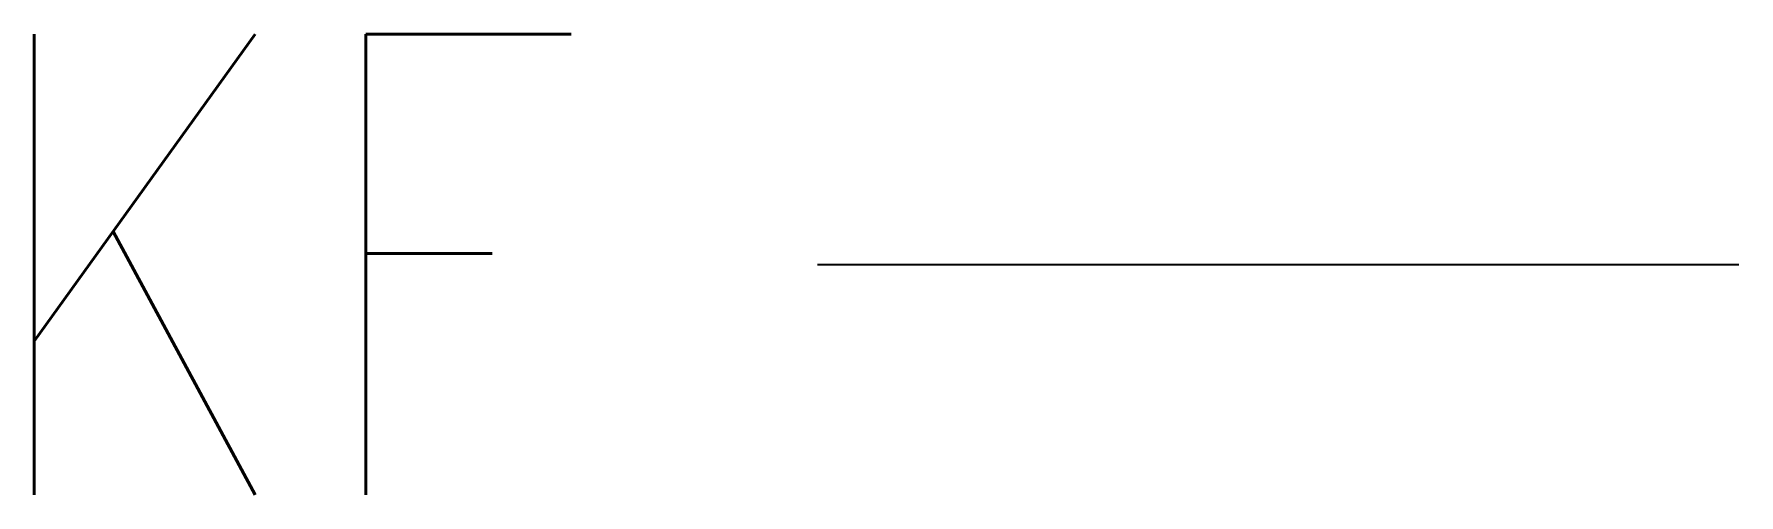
# Model space of a CAD drawing. Extents: x -7.4 to 0, y -1 to 1.
import ezdxf
from ezdxf.enums import TextEntityAlignment as Align

# ---------------------------------------------------------------- set-up
doc = ezdxf.new("R2010")
doc.units = 0
doc.header["$MEASUREMENT"] = 0
doc.layers.get('0').update_dxf_attribs({"linetype": 'CONTINUOUS'})
doc.styles.get("Standard").update_dxf_attribs({"font": 'txt.shx', "width": 0.8, "bigfont": 'HZTXT.SHX'})

msp = doc.modelspace()

# ---------------------------------------------------------------- linework, layer by layer
msp.add_lwpolyline([(-4, 0), (0, 0)])

# ---------------------------------------------------------------- texts
at = {"width": 0.8}
msp.add_text('KF', height=2, dxfattribs=at).set_placement((-5, 0), align=Align.MIDDLE_RIGHT)

doc.saveas('drawing.dxf')
